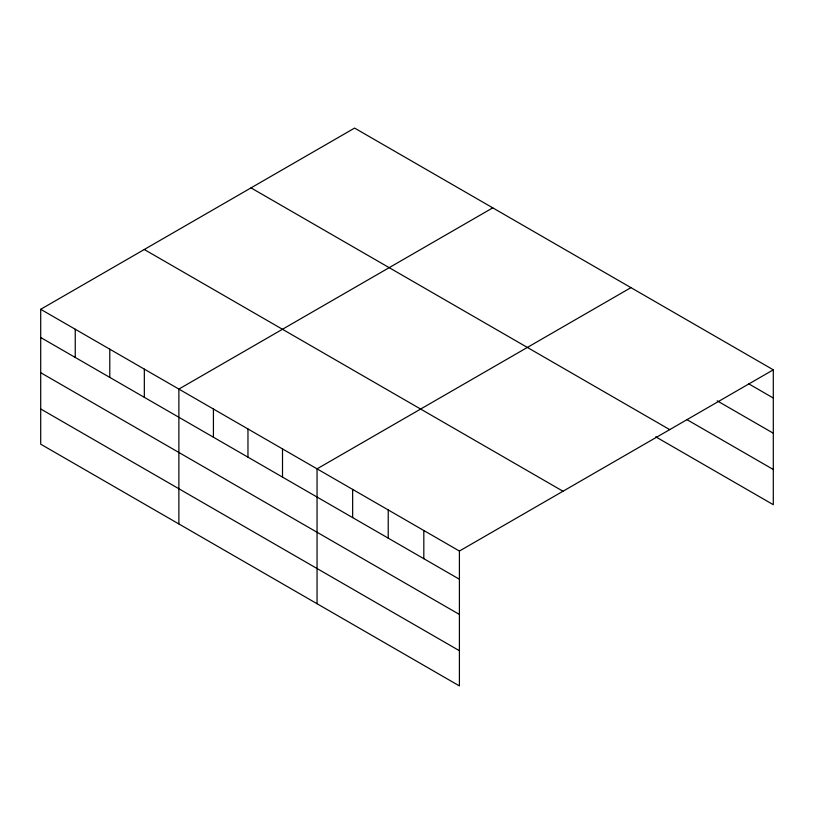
<?xml version="1.0" encoding="UTF-8"?>
<svg xmlns="http://www.w3.org/2000/svg" width="814" height="814" viewBox="0 0 814 814"><rect width="100%" height="100%" fill="white"/><g stroke="black" fill="none" stroke-linecap="round" stroke-linejoin="round"><path stroke-width="1.22" d="M459.411 614.448L459.411 551.047L40.7 309.3L40.7 444.179L459.411 685.917L459.411 614.448L40.7 372.7M655.738 436.823L773.3 504.7L773.3 369.821L354.589 128.083L40.7 309.3M492.765 207.855L178.877 389.082L178.877 523.951M630.942 287.637L317.053 468.854L317.053 603.723M459.411 551.047L773.3 369.821M748.493 383.699L773.3 398.026M717.215 400.844L773.3 433.221M687.016 419.678L773.3 469.495M251.007 187.881L669.719 429.629M144.282 249.501L562.993 491.239M40.7 337.505L459.411 579.242M40.7 408.974L459.411 650.712M423.819 530.494L423.819 558.699M388.227 509.951L388.227 538.146M352.645 489.397L352.645 517.602M282.509 448.911L282.509 477.106M247.965 428.968L247.965 457.163M213.421 409.025L213.421 437.22M144.332 369.139L144.332 397.334M109.788 349.196L109.788 377.391M75.244 329.243L75.244 357.448"/></g></svg>
